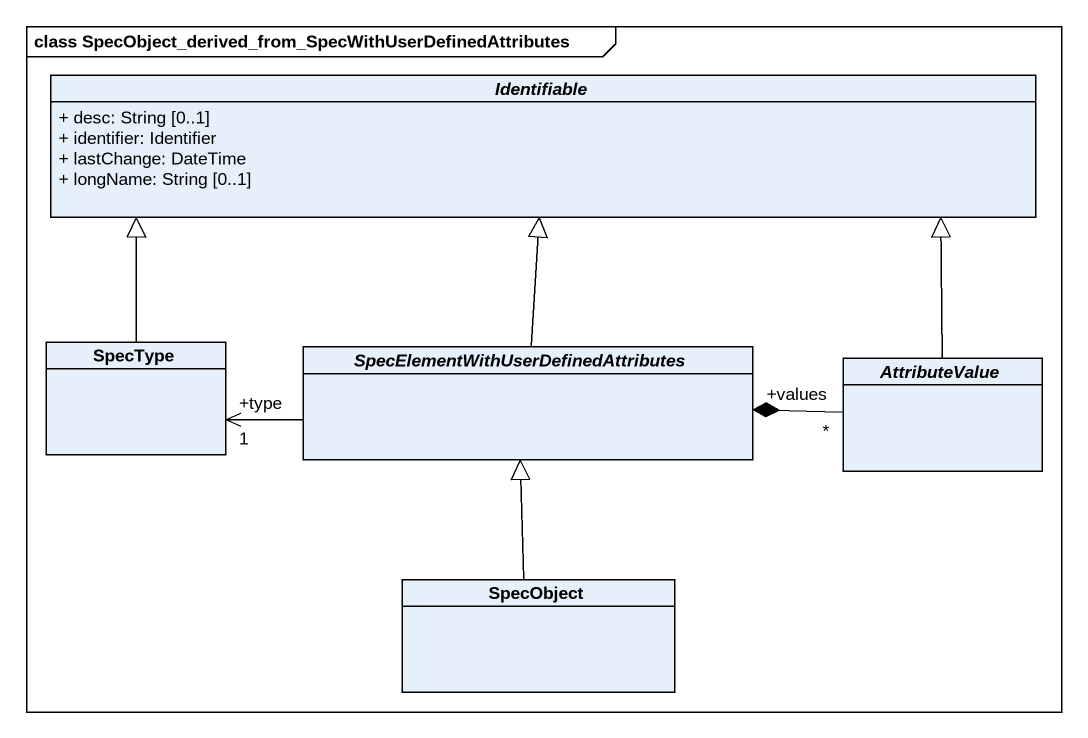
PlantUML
@startuml
mainframe class SpecObject_derived_from_SpecWithUserDefinedAttributes
hide circle
hide empty members
skinparam classAttributeIconSize 0
abstract class Identifiable {
  + desc: String [0..1]
  + identifier: Identifier
  + lastChange: DateTime
  + longName: String [0..1]
}
class SpecType
abstract class "SpecElementWithUserDefinedAttributes" as SpecElementWithUserDefinedAt
abstract class AttributeValue
class SpecObject
SpecType -up-|> Identifiable
SpecElementWithUserDefinedAt -up-|> Identifiable
SpecElementWithUserDefinedAt -left-> "+type\n1" SpecType
AttributeValue -up-|> Identifiable
AttributeValue "+values\n*" -left-* SpecElementWithUserDefinedAt
SpecObject -up-|> SpecElementWithUserDefinedAt
@enduml
